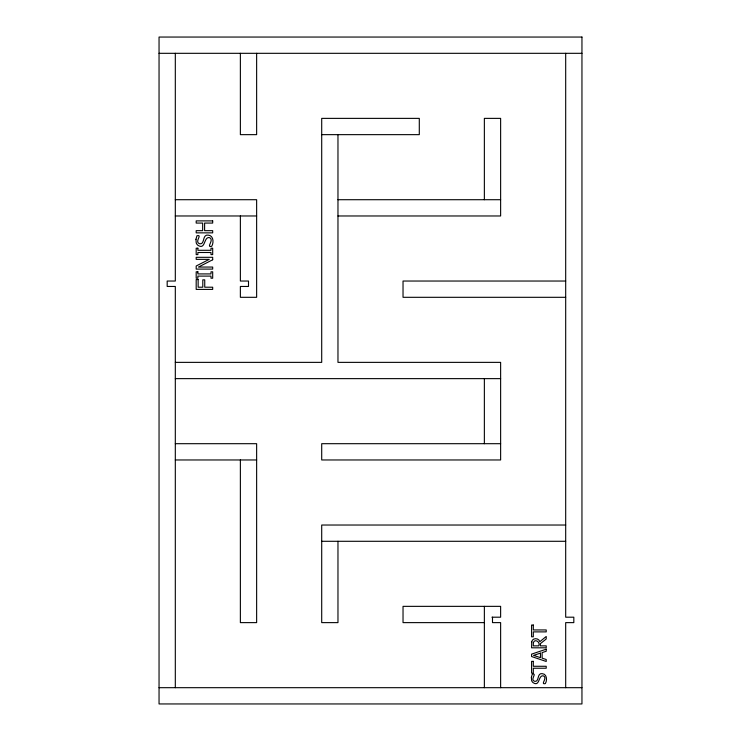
<?xml version="1.0" encoding="UTF-8"?>
<svg xmlns="http://www.w3.org/2000/svg" width="741" height="741" viewBox="0 0 741 741"><rect width="100%" height="100%" fill="white"/><g stroke="black" fill="none" stroke-linecap="round" stroke-linejoin="round"><path stroke-width="1.11" d="M159.046 53.315L581.954 53.315M321.705 134.649L419.295 134.649L419.295 118.375L321.705 118.375L321.705 362.368L175.311 362.368M175.311 199.709L256.636 199.709L256.636 297.308L240.371 297.308L240.371 286.461L248.504 286.461L248.504 281.034L240.371 281.034L240.371 215.974M337.97 199.709L500.629 199.709M175.311 215.974L256.636 215.974M337.97 215.974L500.629 215.974L500.629 118.375L484.364 118.375L484.364 199.709M565.689 281.034L403.03 281.034L403.03 297.308L565.689 297.308M175.311 378.632L500.629 378.632M175.311 443.692L256.636 443.692L256.636 622.625L240.371 622.625L240.371 459.966M500.629 443.692L321.705 443.692L321.705 459.966L500.629 459.966L500.629 362.368L337.97 362.368L337.97 134.649M175.311 459.966L256.636 459.966M565.689 525.026L321.705 525.026L321.705 622.625L337.97 622.625L337.97 541.291M321.705 541.291L565.689 541.291M491.95 617.197L500.629 617.197L500.629 606.351L403.03 606.351L403.03 622.625L484.364 622.625M159.046 687.685L581.954 687.685M565.689 53.315L565.689 617.197L573.821 617.197L573.821 622.625L565.689 622.625L565.689 687.685M500.629 687.685L500.629 622.625L492.496 622.625L492.496 617.197M484.364 378.632L484.364 443.692M484.364 606.351L484.364 687.685M256.636 53.315L256.636 134.649L240.371 134.649L240.371 53.315M175.311 53.315L175.311 281.034L167.179 281.034L167.179 286.461L175.311 286.461L175.311 687.685M195.957 239.297L196.226 242.853A5.261 5.261 0 0 0 197.967 245.317C205.72 250.384 203.553 236.444 209.453 237.611C214.834 239.815 205.452 247.846 211.704 246.318C214.001 242.576 213.556 235.249 207.989 235.092C201.904 234.434 205.229 245.123 199.329 243.678C194.29 241.64 202.941 234.249 196.958 235.74L195.957 239.297M531.38 677.367L531.612 680.525A4.668 4.668 0 0 0 533.159 682.702C540.032 687.203 538.114 674.829 543.348 675.866C548.127 677.82 539.8 684.953 545.348 683.591C547.386 680.275 546.988 673.773 542.051 673.634C536.651 673.05 539.605 682.535 534.363 681.248C529.889 679.441 537.568 672.884 532.26 674.199L531.38 677.367M531.714 641.928L531.584 647.81L546.219 647.81L546.219 645.865L540.402 645.865L540.402 643.642L546.219 639.001L546.219 636.473L539.846 641.687C538.837 637.686 532.223 637.64 531.714 641.928M533.363 642.567L533.251 645.865L538.781 645.865C540.782 642.114 534.752 638.297 533.363 642.567M212.686 259.767L198.458 267.056L212.686 267.056L212.686 269.103L196.189 269.103L196.189 265.991L209.249 259.359L196.189 259.359L196.189 257.312L212.686 257.312L212.686 259.767M546.219 649.199L531.584 654.136L531.584 656.535L546.219 661.472L546.219 659.499L542.134 658.175L542.134 652.58L546.219 651.256L546.219 649.199M540.467 653.117L533.566 655.387L540.467 657.638L540.467 653.117M581.954 37.05L159.046 37.05L159.046 703.95L581.954 703.95L581.954 37.05M212.686 220.883L196.189 220.883L196.189 223.069L202.664 223.069L202.664 230.664L196.189 230.664L196.189 232.859L212.686 232.859L212.686 230.664L204.609 230.664L204.609 223.069L212.686 223.069L212.686 220.883M197.875 248.198L196.189 248.198L196.189 254.608L197.875 254.608L197.875 252.496L211 252.496L211 254.608L212.686 254.608L212.686 248.198L211 248.198L211 250.31L197.875 250.31L197.875 248.198M197.875 271.808L196.189 271.808L196.189 278.218L197.875 278.218L197.875 276.106L211 276.106L211 278.218L212.686 278.218L212.686 271.808L211 271.808L211 273.92L197.875 273.92L197.875 271.808M198.143 279.533L196.189 279.533L196.189 289.407L212.686 289.407L212.686 287.212L204.738 287.212L204.738 279.857L202.793 279.857L202.793 287.212L198.143 287.212L198.143 279.533M533.307 625.034L531.584 625.034L531.584 636.806L533.307 636.806L533.307 631.888L546.219 631.888L546.219 629.943L533.307 629.943L533.307 625.034M533.307 661.361L531.584 661.361L531.584 673.143L533.307 673.143L533.307 668.225L546.219 668.225L546.219 666.279L533.307 666.279L533.307 661.361"/></g></svg>
